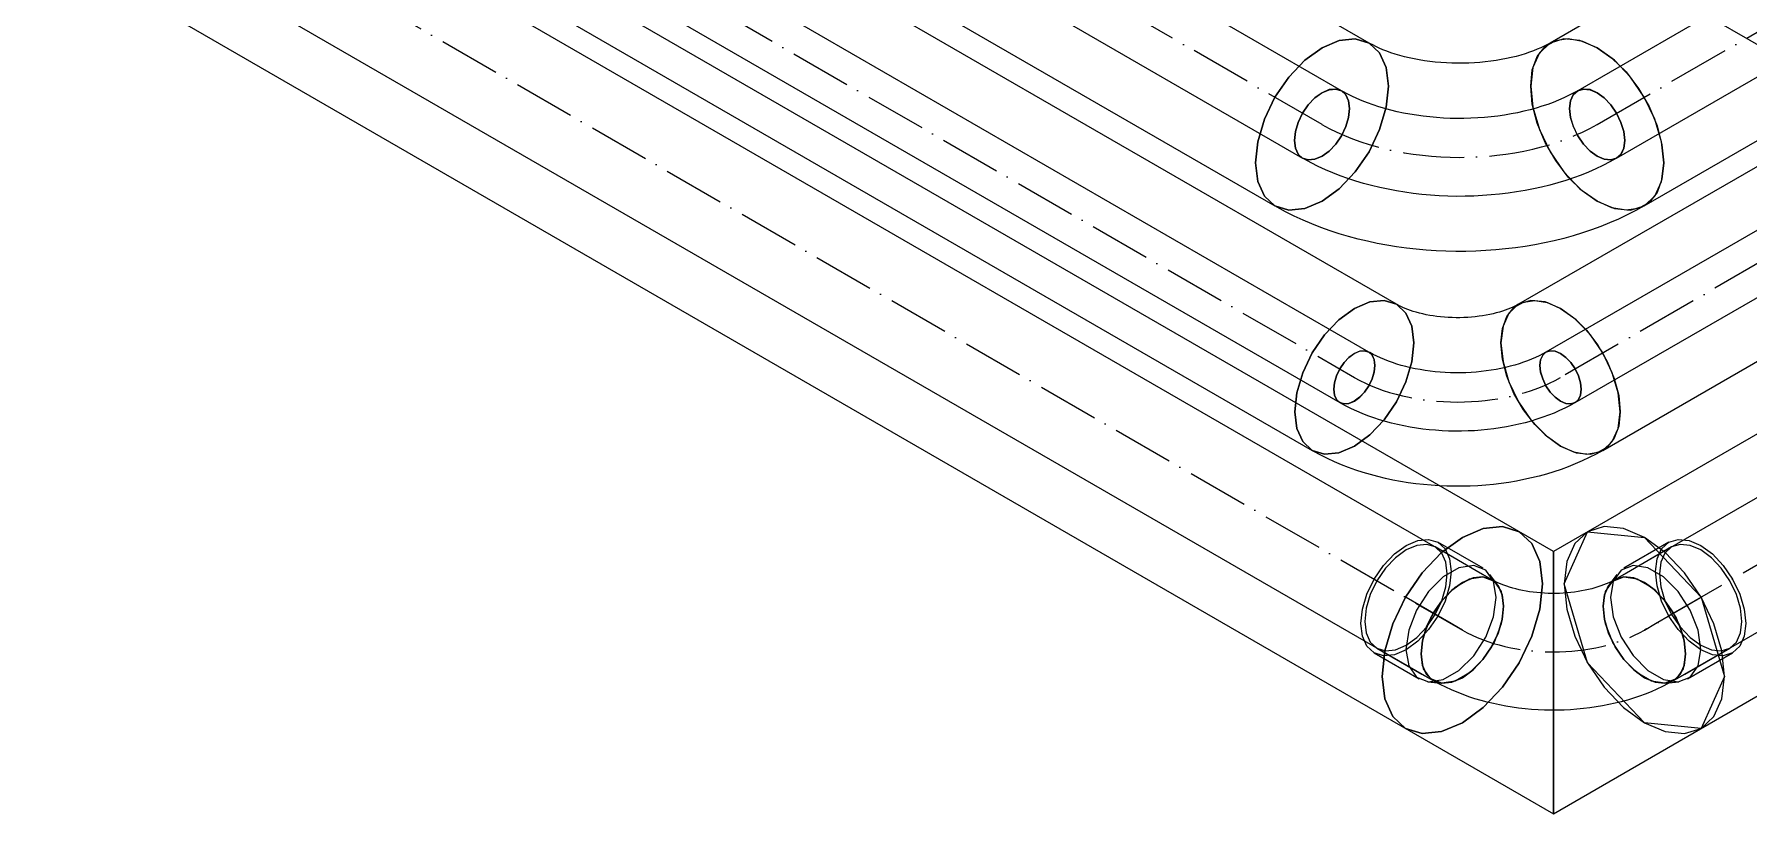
# Model space of a CAD drawing. Header units: millimetres. Extents: x -88595 to 880822, y -1054509 to -148035.
# Drawn here: x 422344.3 to 422624.1, y -315507.1 to -315379.9 of the extents above; entities that cross this region are included whole.
import ezdxf

# ---------------------------------------------------------------- set-up
doc = ezdxf.new("R2010")
doc.units = ezdxf.units.MM
doc.linetypes.add('$12$ADSK_Осевая', pattern=[14, 10, -2, 0, -2])
doc.linetypes.add('$13$ADSK_Осевая', pattern=[14, 10, -2, 0, -2])
for name, color, linetype, lineweight in [('Изоляция', 7, 'Continuous', 18), ('Трубопровод', 7, 'Continuous', 18), ('Трубопроводы', 7, 'Continuous', 18)]:
    doc.layers.add(name, color=color, linetype=linetype, lineweight=lineweight)

# ---------------------------------------------------------------- blocks, each defined once
blk = doc.blocks.new('$0$ADSK_МедьПайка_Отвод-гнутая труба - Отвод _гнутая труба_-V30-В_ОВ3_4')
at = {"layer": 'Трубопроводы', "color": 134, "true_color": 0x00a6a6}
for points in [[(-8086.78, 9411.02, 0), (-8085.61, 9411.52, 0), (-8084.53, 9411.63, 0), (-8083.6, 9411.34, 0), (-8082.89, 9410.68, 0), (-8082.44, 9409.69, 0), (-8082.29, 9408.43, 0), (-8082.44, 9407, 0), (-8082.89, 9405.49, 0), (-8083.6, 9404.01, 0), (-8084.53, 9402.65, 0), (-8085.61, 9401.5, 0), (-8086.78, 9400.65, 0)], [(-8083.6, 9411.34, 0), (-8082.52, 9410.69, 0), (-8081.45, 9410, 0), (-8080.39, 9409.26, 0), (-8079.34, 9408.49, 0), (-8078.31, 9407.68, 0), (-8077.3, 9406.83, 0), (-8076.3, 9405.95, 0), (-8075.32, 9405.03, 0), (-8074.35, 9404.07, 0), (-8073.4, 9403.09, 0), (-8072.47, 9402.08, 0), (-8071.57, 9401.03, 0), (-8070.68, 9399.96, 0), (-8069.81, 9398.86, 0), (-8068.97, 9397.74, 0), (-8068.16, 9396.6, 0), (-8067.36, 9395.43, 0), (-8066.6, 9394.24, 0), (-8065.86, 9393.03, 0), (-8065.14, 9391.81, 0), (-8064.46, 9390.57, 0), (-8063.81, 9389.31, 0), (-8063.18, 9388.04, 0), (-8062.59, 9386.77, 0), (-8062.03, 9385.48, 0), (-8061.5, 9384.18, 0), (-8061.01, 9382.88, 0), (-8060.55, 9381.57, 0), (-8060.13, 9380.26, 0), (-8059.74, 9378.95, 0), (-8059.39, 9377.64, 0), (-8059.07, 9376.33, 0), (-8058.8, 9375.02, 0), (-8058.56, 9373.71, 0), (-8058.36, 9372.41, 0), (-8058.2, 9371.12, 0), (-8058.09, 9369.84, 0), (-8058.01, 9368.56, 0), (-8057.98, 9367.29, 0), (-8057.97, 9366.95, 0)], [(-8086.78, 9400.65, 0), (-8087.94, 9400.16, 0), (-8089.02, 9400.05, 0), (-8089.95, 9400.34, 0), (-8090.66, 9401, 0), (-8091.11, 9401.99, 0), (-8091.27, 9403.25, 0), (-8091.11, 9404.68, 0), (-8090.66, 9406.19, 0), (-8089.95, 9407.67, 0), (-8089.02, 9409.03, 0), (-8087.94, 9410.18, 0), (-8086.78, 9411.02, 0)], [(-8089.95, 9400.34, 0), (-8089.24, 9399.91, 0), (-8088.52, 9399.44, 0), (-8087.79, 9398.94, 0), (-8087.05, 9398.4, 0), (-8086.32, 9397.82, 0), (-8085.58, 9397.2, 0), (-8084.84, 9396.55, 0), (-8084.11, 9395.87, 0), (-8083.38, 9395.15, 0), (-8082.66, 9394.4, 0), (-8081.95, 9393.62, 0), (-8081.25, 9392.82, 0), (-8080.56, 9391.98, 0), (-8079.88, 9391.13, 0), (-8079.22, 9390.24, 0), (-8078.58, 9389.34, 0), (-8077.95, 9388.42, 0), (-8077.35, 9387.48, 0), (-8076.76, 9386.52, 0), (-8076.2, 9385.55, 0), (-8075.65, 9384.57, 0), (-8075.14, 9383.57, 0), (-8074.64, 9382.57, 0), (-8074.18, 9381.56, 0), (-8073.74, 9380.55, 0), (-8073.32, 9379.54, 0), (-8072.94, 9378.52, 0), (-8072.58, 9377.51, 0), (-8072.26, 9376.51, 0), (-8071.96, 9375.51, 0), (-8071.7, 9374.51, 0), (-8071.46, 9373.53, 0), (-8071.26, 9372.57, 0), (-8071.08, 9371.62, 0), (-8070.94, 9370.68, 0), (-8070.83, 9369.77, 0), (-8070.75, 9368.88, 0), (-8070.7, 9368.01, 0), (-8070.68, 9367.18, 0), (-8070.67, 9366.95, 0)], [(-8059.83, 9364.36, 0), (-8061.15, 9363.78, 0), (-8062.68, 9363.41, 0), (-8064.32, 9363.29, 0), (-8065.97, 9363.41, 0), (-8067.5, 9363.78, 0), (-8068.81, 9364.36, 0), (-8069.82, 9365.12, 0), (-8070.46, 9366, 0), (-8070.67, 9366.95, 0), (-8070.46, 9367.9, 0), (-8069.82, 9368.79, 0), (-8068.81, 9369.55, 0)], [(-8068.81, 9369.55, 0), (-8067.5, 9370.13, 0), (-8065.97, 9370.49, 0), (-8064.32, 9370.62, 0), (-8062.68, 9370.49, 0), (-8061.15, 9370.13, 0), (-8059.83, 9369.55, 0), (-8058.83, 9368.79, 0), (-8058.19, 9367.9, 0), (-8057.97, 9366.95, 0), (-8058.19, 9366, 0), (-8058.83, 9365.12, 0), (-8059.83, 9364.36, 0)]]:
    blk.add_polyline3d(points, dxfattribs=at)
blk = doc.blocks.new('$0$ADSK_МедьПайка_Отвод - Отвод медный под пайку двухраструбный-V57-В_ОВ3_4')
at = {"layer": 'Трубопроводы', "color": 134, "true_color": 0x00a6a6}
for p, q in [((-11247.99, 7454.67), (-11255.34, 7458.92)), ((-11247.54, 7455.44), (-11254.9, 7459.69)), ((-11217.23, 7459.69), (-11224.58, 7455.44)), ((-11216.79, 7458.92), (-11224.14, 7454.67)), ((-11246.15, 7453.61), (-11247.99, 7454.67)), ((-11245.14, 7452.7), (-11246.44, 7454.45)), ((-11225.69, 7454.45), (-11226.99, 7452.7)), ((-11224.14, 7454.67), (-11225.98, 7453.61)), ((-11265.31, 7441.65), (-11257.96, 7437.4)), ((-11264.87, 7442.42), (-11257.51, 7438.17)), ((-11214.61, 7438.17), (-11207.26, 7442.42)), ((-11214.17, 7437.4), (-11206.82, 7441.65)), ((-11257.51, 7438.17), (-11255.68, 7437.11)), ((-11256.54, 7436.94), (-11254.38, 7436.69)), ((-11217.75, 7436.69), (-11215.58, 7436.94)), ((-11216.45, 7437.11), (-11214.61, 7438.17))]:
    blk.add_line(p, q, dxfattribs=at)
for points in [[(-11267.47, 7446.42, 0), (-11267.22, 7448.76, 0), (-11266.48, 7451.24, 0), (-11265.31, 7453.67, 0), (-11263.79, 7455.91, 0), (-11262.01, 7457.78, 0), (-11260.11, 7459.17, 0), (-11258.2, 7459.98, 0), (-11256.42, 7460.16, 0), (-11254.9, 7459.69, 0), (-11253.73, 7458.6, 0), (-11252.99, 7456.98, 0), (-11252.74, 7454.92, 0)], [(-11253.37, 7454.56, 0), (-11253.6, 7456.44, 0), (-11254.27, 7457.92, 0), (-11255.34, 7458.92, 0), (-11256.74, 7459.35, 0), (-11258.36, 7459.19, 0), (-11260.11, 7458.45, 0), (-11261.85, 7457.17, 0), (-11263.47, 7455.46, 0), (-11264.87, 7453.42, 0), (-11265.94, 7451.19, 0), (-11266.61, 7448.93, 0), (-11266.84, 7446.78, 0)], [(-11219.39, 7454.92, 0), (-11219.14, 7456.98, 0), (-11218.4, 7458.6, 0), (-11217.23, 7459.69, 0), (-11215.7, 7460.16, 0), (-11213.93, 7459.98, 0), (-11212.02, 7459.17, 0), (-11210.12, 7457.78, 0), (-11208.34, 7455.91, 0), (-11206.82, 7453.67, 0), (-11205.64, 7451.24, 0), (-11204.91, 7448.76, 0), (-11204.66, 7446.42, 0)], [(-11205.29, 7446.78, 0), (-11205.52, 7448.93, 0), (-11206.19, 7451.19, 0), (-11207.26, 7453.42, 0), (-11208.66, 7455.46, 0), (-11210.28, 7457.17, 0), (-11212.02, 7458.45, 0), (-11213.77, 7459.19, 0), (-11215.39, 7459.35, 0), (-11216.79, 7458.92, 0), (-11217.86, 7457.92, 0), (-11218.53, 7456.44, 0), (-11218.76, 7454.56, 0)], [(-11245.39, 7450.67, 0), (-11245.83, 7453.33, 0), (-11247.11, 7455.15, 0), (-11249.07, 7455.91, 0), (-11251.47, 7455.54, 0), (-11254.03, 7454.06, 0), (-11256.44, 7451.66, 0), (-11258.39, 7448.63, 0), (-11259.67, 7445.33, 0), (-11260.12, 7442.17, 0)], [(-11212.01, 7442.17, 0), (-11212.46, 7445.34, 0), (-11213.74, 7448.63, 0), (-11215.69, 7451.66, 0), (-11218.1, 7454.06, 0), (-11220.66, 7455.54, 0), (-11223.06, 7455.91, 0), (-11225.02, 7455.15, 0), (-11226.3, 7453.33, 0), (-11226.74, 7450.67, 0)], [(-11252.74, 7454.92, 0), (-11252.99, 7452.57, 0), (-11253.73, 7450.1, 0), (-11254.9, 7447.66, 0), (-11256.42, 7445.43, 0), (-11258.2, 7443.55, 0), (-11260.11, 7442.16, 0), (-11262.01, 7441.35, 0), (-11263.79, 7441.18, 0), (-11265.31, 7441.65, 0), (-11266.48, 7442.73, 0), (-11267.22, 7444.36, 0), (-11267.47, 7446.42, 0)], [(-11266.84, 7446.78, 0), (-11266.61, 7444.9, 0), (-11265.94, 7443.41, 0), (-11264.87, 7442.42, 0), (-11263.47, 7441.99, 0), (-11261.85, 7442.15, 0), (-11260.11, 7442.89, 0), (-11258.36, 7444.16, 0), (-11256.74, 7445.88, 0), (-11255.34, 7447.92, 0), (-11254.27, 7450.15, 0), (-11253.6, 7452.41, 0), (-11253.37, 7454.56, 0)], [(-11257.65, 7441.47, 0), (-11257.24, 7444.37, 0), (-11256.07, 7447.38, 0), (-11254.28, 7450.15, 0), (-11252.08, 7452.34, 0), (-11249.74, 7453.7, 0), (-11247.55, 7454.04, 0), (-11245.75, 7453.34, 0), (-11244.58, 7451.68, 0), (-11244.18, 7449.25, 0)], [(-11257.65, 7441.47, 0), (-11257.42, 7443.62, 0), (-11256.75, 7445.88, 0), (-11255.68, 7448.11, 0), (-11254.28, 7450.15, 0), (-11252.66, 7451.87, 0), (-11250.91, 7453.14, 0), (-11249.17, 7453.88, 0), (-11247.55, 7454.04, 0), (-11246.15, 7453.61, 0), (-11245.08, 7452.62, 0), (-11244.41, 7451.13, 0), (-11244.18, 7449.25, 0)], [(-11225.98, 7453.61, 0), (-11226.3, 7453.43, 0), (-11226.65, 7453.25, 0), (-11227.03, 7453.07, 0), (-11227.44, 7452.9, 0), (-11227.87, 7452.72, 0), (-11228.32, 7452.56, 0), (-11228.8, 7452.4, 0), (-11229.29, 7452.25, 0), (-11229.81, 7452.11, 0), (-11230.34, 7451.97, 0), (-11230.89, 7451.85, 0), (-11231.46, 7451.74, 0), (-11232.03, 7451.64, 0), (-11232.62, 7451.56, 0), (-11233.22, 7451.49, 0), (-11233.82, 7451.43, 0), (-11234.44, 7451.38, 0), (-11235.05, 7451.35, 0), (-11235.67, 7451.34, 0), (-11236.29, 7451.34, 0), (-11236.91, 7451.35, 0), (-11237.53, 7451.38, 0), (-11238.14, 7451.42, 0), (-11238.75, 7451.47, 0), (-11239.35, 7451.54, 0), (-11239.94, 7451.62, 0), (-11240.52, 7451.71, 0), (-11241.09, 7451.82, 0), (-11241.64, 7451.94, 0), (-11242.18, 7452.07, 0), (-11242.7, 7452.21, 0), (-11243.2, 7452.36, 0), (-11243.68, 7452.51, 0), (-11244.14, 7452.68, 0), (-11244.58, 7452.85, 0), (-11244.99, 7453.02, 0), (-11245.38, 7453.2, 0), (-11245.74, 7453.38, 0), (-11246.07, 7453.56, 0), (-11246.15, 7453.61, 0)], [(-11227.95, 7449.25, 0), (-11227.54, 7451.68, 0), (-11226.37, 7453.34, 0), (-11224.58, 7454.04, 0), (-11222.38, 7453.7, 0), (-11220.04, 7452.34, 0), (-11217.85, 7450.15, 0), (-11216.05, 7447.38, 0), (-11214.89, 7444.37, 0), (-11214.48, 7441.47, 0)], [(-11227.95, 7449.25, 0), (-11227.72, 7451.13, 0), (-11227.05, 7452.62, 0), (-11225.98, 7453.61, 0), (-11224.58, 7454.04, 0), (-11222.96, 7453.88, 0), (-11221.22, 7453.14, 0), (-11219.47, 7451.87, 0), (-11217.85, 7450.15, 0), (-11216.45, 7448.11, 0), (-11215.38, 7445.88, 0), (-11214.71, 7443.62, 0), (-11214.48, 7441.47, 0)], [(-11204.66, 7446.42, 0), (-11204.91, 7444.36, 0), (-11205.64, 7442.73, 0), (-11206.82, 7441.65, 0), (-11208.34, 7441.18, 0), (-11210.12, 7441.35, 0), (-11212.02, 7442.16, 0), (-11213.93, 7443.55, 0), (-11215.7, 7445.43, 0), (-11217.23, 7447.66, 0), (-11218.4, 7450.1, 0), (-11219.14, 7452.57, 0), (-11219.39, 7454.92, 0)], [(-11218.76, 7454.56, 0), (-11218.53, 7452.41, 0), (-11217.86, 7450.15, 0), (-11216.79, 7447.92, 0), (-11215.39, 7445.88, 0), (-11213.77, 7444.16, 0), (-11212.02, 7442.89, 0), (-11210.28, 7442.15, 0), (-11208.66, 7441.99, 0), (-11207.26, 7442.42, 0), (-11206.19, 7443.41, 0), (-11205.52, 7444.9, 0), (-11205.29, 7446.78, 0)], [(-11260.12, 7442.17, 0), (-11259.67, 7439.52, 0), (-11258.39, 7437.7, 0), (-11256.44, 7436.93, 0), (-11254.03, 7437.31, 0), (-11251.47, 7438.79, 0), (-11249.07, 7441.18, 0), (-11247.11, 7444.21, 0), (-11245.83, 7447.51, 0), (-11245.39, 7450.67, 0)], [(-11226.74, 7450.67, 0), (-11226.3, 7447.51, 0), (-11225.02, 7444.22, 0), (-11223.06, 7441.19, 0), (-11220.66, 7438.79, 0), (-11218.1, 7437.31, 0), (-11215.69, 7436.93, 0), (-11213.74, 7437.7, 0), (-11212.46, 7439.52, 0), (-11212.01, 7442.17, 0)], [(-11244.18, 7449.25, 0), (-11244.58, 7446.36, 0), (-11245.75, 7443.34, 0), (-11247.55, 7440.57, 0), (-11249.74, 7438.38, 0), (-11252.08, 7437.03, 0), (-11254.28, 7436.68, 0), (-11256.07, 7437.38, 0), (-11257.24, 7439.05, 0), (-11257.65, 7441.47, 0)], [(-11244.18, 7449.25, 0), (-11244.41, 7447.1, 0), (-11245.08, 7444.84, 0), (-11246.15, 7442.61, 0), (-11247.55, 7440.57, 0), (-11249.17, 7438.86, 0), (-11250.91, 7437.58, 0), (-11252.66, 7436.84, 0), (-11254.28, 7436.68, 0), (-11255.68, 7437.11, 0), (-11256.75, 7438.11, 0), (-11257.42, 7439.59, 0), (-11257.65, 7441.47, 0)], [(-11214.48, 7441.47, 0), (-11214.89, 7439.05, 0), (-11216.05, 7437.38, 0), (-11217.85, 7436.68, 0), (-11220.04, 7437.03, 0), (-11222.38, 7438.38, 0), (-11224.58, 7440.57, 0), (-11226.37, 7443.34, 0), (-11227.54, 7446.36, 0), (-11227.95, 7449.25, 0)], [(-11214.48, 7441.47, 0), (-11214.71, 7439.59, 0), (-11215.38, 7438.11, 0), (-11216.45, 7437.11, 0), (-11217.85, 7436.68, 0), (-11219.47, 7436.84, 0), (-11221.22, 7437.58, 0), (-11222.96, 7438.86, 0), (-11224.58, 7440.57, 0), (-11225.98, 7442.61, 0), (-11227.05, 7444.84, 0), (-11227.72, 7447.1, 0), (-11227.95, 7449.25, 0)], [(-11216.45, 7437.11, 0), (-11217.34, 7436.62, 0), (-11218.25, 7436.16, 0), (-11219.17, 7435.72, 0), (-11220.11, 7435.31, 0), (-11221.06, 7434.93, 0), (-11222.02, 7434.58, 0), (-11223, 7434.25, 0), (-11223.99, 7433.95, 0), (-11224.99, 7433.68, 0), (-11226, 7433.43, 0), (-11227.02, 7433.2, 0), (-11228.04, 7433, 0), (-11229.08, 7432.82, 0), (-11230.12, 7432.67, 0), (-11231.17, 7432.55, 0), (-11232.22, 7432.45, 0), (-11233.27, 7432.37, 0), (-11234.33, 7432.32, 0), (-11235.39, 7432.29, 0), (-11236.45, 7432.29, 0), (-11237.51, 7432.31, 0), (-11238.57, 7432.35, 0), (-11239.62, 7432.42, 0), (-11240.68, 7432.52, 0), (-11241.73, 7432.64, 0), (-11242.77, 7432.78, 0), (-11243.81, 7432.95, 0), (-11244.84, 7433.14, 0), (-11245.86, 7433.36, 0), (-11246.87, 7433.61, 0), (-11247.87, 7433.87, 0), (-11248.86, 7434.17, 0), (-11249.84, 7434.49, 0), (-11250.81, 7434.84, 0), (-11251.77, 7435.21, 0), (-11252.71, 7435.61, 0), (-11253.63, 7436.04, 0), (-11254.54, 7436.49, 0), (-11255.44, 7436.98, 0), (-11255.68, 7437.11, 0)]]:
    blk.add_polyline3d(points, dxfattribs=at)
blk = doc.blocks.new('$0$ADSK_МедьПайка_Отвод-гнутая труба - Отвод _гнутая труба_-V31-В_ОВ3_4')
at = {"layer": 'Трубопроводы', "color": 190, "true_color": 0x8000ff}
for points in [[(-9937.39, 7949.35, 0), (-9937.28, 7950.42, 0), (-9936.94, 7951.55, 0), (-9936.41, 7952.67, 0), (-9935.71, 7953.69, 0), (-9934.9, 7954.54, 0), (-9934.03, 7955.18, 0), (-9933.16, 7955.55, 0), (-9932.34, 7955.63, 0), (-9931.65, 7955.41, 0), (-9931.11, 7954.92, 0), (-9930.78, 7954.17, 0), (-9930.66, 7953.23, 0)], [(-9902.75, 7955.41, 0), (-9903.29, 7955.11, 0), (-9903.87, 7954.82, 0), (-9904.47, 7954.53, 0), (-9905.1, 7954.26, 0), (-9905.75, 7954, 0), (-9906.42, 7953.75, 0), (-9907.12, 7953.52, 0), (-9907.84, 7953.3, 0), (-9908.58, 7953.1, 0), (-9909.34, 7952.91, 0), (-9910.11, 7952.74, 0), (-9910.89, 7952.59, 0), (-9911.69, 7952.45, 0), (-9912.5, 7952.33, 0), (-9913.32, 7952.23, 0), (-9914.15, 7952.15, 0), (-9914.98, 7952.09, 0), (-9915.82, 7952.05, 0), (-9916.66, 7952.03, 0), (-9917.5, 7952.03, 0), (-9918.35, 7952.04, 0), (-9919.19, 7952.08, 0), (-9920.02, 7952.14, 0), (-9920.85, 7952.21, 0), (-9921.67, 7952.3, 0), (-9922.48, 7952.42, 0), (-9923.29, 7952.55, 0), (-9924.08, 7952.7, 0), (-9924.85, 7952.86, 0), (-9925.61, 7953.04, 0), (-9926.36, 7953.24, 0), (-9927.08, 7953.46, 0), (-9927.78, 7953.69, 0), (-9928.47, 7953.93, 0), (-9929.12, 7954.19, 0), (-9929.76, 7954.46, 0), (-9930.37, 7954.74, 0), (-9930.95, 7955.03, 0), (-9931.5, 7955.33, 0), (-9931.65, 7955.41, 0)], [(-9903.73, 7953.23, 0), (-9903.62, 7954.17, 0), (-9903.28, 7954.92, 0), (-9902.75, 7955.41, 0), (-9902.05, 7955.63, 0), (-9901.24, 7955.55, 0), (-9900.37, 7955.18, 0), (-9899.5, 7954.54, 0), (-9898.69, 7953.69, 0), (-9897.99, 7952.67, 0), (-9897.45, 7951.55, 0), (-9897.12, 7950.42, 0), (-9897, 7949.35, 0)], [(-9930.66, 7953.23, 0), (-9930.78, 7952.16, 0), (-9931.11, 7951.03, 0), (-9931.65, 7949.92, 0), (-9932.34, 7948.9, 0), (-9933.16, 7948.04, 0), (-9934.03, 7947.4, 0), (-9934.9, 7947.03, 0), (-9935.71, 7946.95, 0), (-9936.41, 7947.17, 0), (-9936.94, 7947.66, 0), (-9937.28, 7948.41, 0), (-9937.39, 7949.35, 0)], [(-9897, 7949.35, 0), (-9897.12, 7948.41, 0), (-9897.45, 7947.66, 0), (-9897.99, 7947.17, 0), (-9898.69, 7946.95, 0), (-9899.5, 7947.03, 0), (-9900.37, 7947.4, 0), (-9901.24, 7948.04, 0), (-9902.05, 7948.9, 0), (-9902.75, 7949.92, 0), (-9903.28, 7951.03, 0), (-9903.62, 7952.16, 0), (-9903.73, 7953.23, 0)], [(-9897.99, 7947.17, 0), (-9898.82, 7946.71, 0), (-9899.67, 7946.27, 0), (-9900.54, 7945.86, 0), (-9901.43, 7945.47, 0), (-9902.35, 7945.11, 0), (-9903.28, 7944.77, 0), (-9904.23, 7944.45, 0), (-9905.19, 7944.16, 0), (-9906.17, 7943.89, 0), (-9907.16, 7943.64, 0), (-9908.17, 7943.42, 0), (-9909.19, 7943.22, 0), (-9910.22, 7943.05, 0), (-9911.25, 7942.9, 0), (-9912.3, 7942.77, 0), (-9913.35, 7942.67, 0), (-9914.4, 7942.59, 0), (-9915.46, 7942.54, 0), (-9916.52, 7942.51, 0), (-9917.58, 7942.51, 0), (-9918.65, 7942.53, 0), (-9919.71, 7942.57, 0), (-9920.76, 7942.65, 0), (-9921.81, 7942.74, 0), (-9922.86, 7942.86, 0), (-9923.9, 7943, 0), (-9924.93, 7943.17, 0), (-9925.95, 7943.36, 0), (-9926.96, 7943.58, 0), (-9927.96, 7943.82, 0), (-9928.94, 7944.08, 0), (-9929.91, 7944.37, 0), (-9930.86, 7944.68, 0), (-9931.8, 7945.01, 0), (-9932.72, 7945.37, 0), (-9933.62, 7945.75, 0), (-9934.49, 7946.16, 0), (-9935.35, 7946.59, 0), (-9936.19, 7947.04, 0), (-9936.41, 7947.17, 0)]]:
    blk.add_polyline3d(points, dxfattribs=at)

msp = doc.modelspace()

# ---------------------------------------------------------------- linework, layer by layer
at = {"layer": 'Изоляция', "color": 134, "true_color": 0x00a6a6}
for p, q in [((414267.7, -310556.19), (422768.11, -315463.9)), ((422562.11, -315381.29), (415072.21, -311057)), ((415056.86, -311083.58), (422546.76, -315407.88)), ((422592.18, -315464.27), (415826.61, -311558.17)), ((415826.61, -311600.95), (422592.18, -315507.05)), ((425464.38, -313722.72), (422591.66, -315381.29)), ((422607.01, -315407.88), (425479.73, -313749.31)), ((425530.58, -313767.79), (422592.18, -315464.27)), ((422592.18, -315507.05), (425556.78, -313795.44))]:
    msp.add_line(p, q, dxfattribs=at)
at = {"layer": 'Изоляция', "color": 190, "true_color": 0x8000ff}
for p, q in [((422566.59, -315423.93), (415881.22, -311564.13)), ((415867.46, -311587.97), (422552.83, -315447.76)), ((425453.26, -313768.8), (422586.48, -315423.93)), ((422600.24, -315447.76), (425467.02, -313792.63))]:
    msp.add_line(p, q, dxfattribs=at)
at = {"layer": 'Изоляция', "color": 134, "true_color": 0x00a6a6}
for points in [[(422554.43, -315382.05, 0), (422551.62, -315384.1, 0), (422549, -315386.86, 0), (422546.76, -315390.15, 0), (422545.03, -315393.74, 0), (422543.95, -315397.39, 0), (422543.58, -315400.85, 0)], [(422543.58, -315400.85, 0), (422543.95, -315397.39, 0), (422545.03, -315393.74, 0), (422546.76, -315390.15, 0), (422549, -315386.86, 0), (422551.62, -315384.1, 0), (422554.43, -315382.05, 0)], [(422565.28, -315388.32, 0), (422564.91, -315385.29, 0), (422563.83, -315382.89, 0), (422562.11, -315381.29, 0), (422559.86, -315380.6, 0), (422557.24, -315380.86, 0), (422554.43, -315382.05, 0)], [(422554.43, -315382.05, 0), (422557.24, -315380.86, 0), (422559.86, -315380.6, 0), (422562.11, -315381.29, 0), (422563.83, -315382.89, 0), (422564.91, -315385.29, 0), (422565.28, -315388.32, 0)], [(422591.66, -315381.29, 0), (422591.2, -315381.55, 0), (422590.69, -315381.8, 0), (422590.15, -315382.06, 0), (422589.56, -315382.32, 0), (422588.94, -315382.56, 0), (422588.28, -315382.81, 0), (422587.58, -315383.04, 0), (422586.85, -315383.26, 0), (422586.1, -315383.47, 0), (422585.32, -315383.66, 0), (422584.51, -315383.84, 0), (422583.68, -315384, 0), (422582.83, -315384.15, 0), (422581.96, -315384.27, 0), (422581.08, -315384.38, 0), (422580.19, -315384.46, 0), (422579.29, -315384.53, 0), (422578.38, -315384.57, 0), (422577.46, -315384.6, 0), (422576.55, -315384.6, 0), (422575.63, -315384.58, 0), (422574.72, -315384.54, 0), (422573.82, -315384.48, 0), (422572.92, -315384.4, 0), (422572.04, -315384.3, 0), (422571.17, -315384.18, 0), (422570.31, -315384.04, 0), (422569.48, -315383.89, 0), (422568.66, -315383.71, 0), (422567.87, -315383.52, 0), (422567.11, -315383.32, 0), (422566.37, -315383.1, 0), (422565.67, -315382.87, 0), (422565, -315382.63, 0), (422564.37, -315382.38, 0), (422563.77, -315382.13, 0), (422563.21, -315381.87, 0), (422562.7, -315381.61, 0), (422562.22, -315381.36, 0), (422562.11, -315381.29, 0)], [(422588.48, -315388.32, 0), (422588.75, -315385.68, 0), (422589.55, -315383.5, 0), (422590.85, -315381.87, 0), (422592.57, -315380.88, 0), (422594.62, -315380.57, 0), (422596.92, -315380.97, 0), (422599.33, -315382.05, 0)], [(422599.33, -315382.05, 0), (422596.52, -315380.86, 0), (422593.9, -315380.6, 0), (422591.66, -315381.29, 0), (422589.93, -315382.89, 0), (422588.85, -315385.29, 0), (422588.48, -315388.32, 0)], [(422610.19, -315400.85, 0), (422609.82, -315397.39, 0), (422608.73, -315393.74, 0), (422607.01, -315390.15, 0), (422604.76, -315386.86, 0), (422602.14, -315384.1, 0), (422599.33, -315382.05, 0)], [(422599.33, -315382.05, 0), (422601.75, -315383.76, 0), (422604.04, -315386.01, 0), (422606.1, -315388.69, 0), (422607.82, -315391.67, 0), (422609.11, -315394.79, 0), (422609.91, -315397.91, 0), (422610.19, -315400.85, 0)], [(422554.43, -315407.12, 0), (422557.24, -315405.07, 0), (422559.86, -315402.3, 0), (422562.11, -315399.02, 0), (422563.83, -315395.42, 0), (422564.91, -315391.77, 0), (422565.28, -315388.32, 0)], [(422565.28, -315388.32, 0), (422564.91, -315391.77, 0), (422563.83, -315395.42, 0), (422562.11, -315399.02, 0), (422559.86, -315402.3, 0), (422557.24, -315405.07, 0), (422554.43, -315407.12, 0)], [(422588.48, -315388.32, 0), (422588.85, -315391.77, 0), (422589.93, -315395.42, 0), (422591.66, -315399.02, 0), (422593.9, -315402.3, 0), (422596.52, -315405.07, 0), (422599.33, -315407.12, 0)], [(422599.33, -315407.12, 0), (422596.91, -315405.41, 0), (422594.62, -315403.16, 0), (422592.56, -315400.47, 0), (422590.84, -315397.5, 0), (422589.55, -315394.37, 0), (422588.75, -315391.26, 0), (422588.48, -315388.32, 0)], [(422543.58, -315400.85, 0), (422543.95, -315403.88, 0), (422545.03, -315406.28, 0), (422546.76, -315407.88, 0), (422549, -315408.57, 0), (422551.62, -315408.31, 0), (422554.43, -315407.12, 0)], [(422554.43, -315407.12, 0), (422551.62, -315408.31, 0), (422549, -315408.57, 0), (422546.76, -315407.88, 0), (422545.03, -315406.28, 0), (422543.95, -315403.88, 0), (422543.58, -315400.85, 0)], [(422599.33, -315407.12, 0), (422602.14, -315408.31, 0), (422604.76, -315408.57, 0), (422607.01, -315407.88, 0), (422608.73, -315406.28, 0), (422609.82, -315403.88, 0), (422610.19, -315400.85, 0)], [(422610.19, -315400.85, 0), (422609.91, -315403.48, 0), (422609.11, -315405.67, 0), (422607.82, -315407.3, 0), (422606.1, -315408.29, 0), (422604.04, -315408.59, 0), (422601.75, -315408.2, 0), (422599.33, -315407.12, 0)], [(422607.01, -315407.88, 0), (422605.63, -315408.64, 0), (422604.24, -315409.35, 0), (422602.82, -315410.02, 0), (422601.37, -315410.65, 0), (422599.91, -315411.24, 0), (422598.43, -315411.78, 0), (422596.92, -315412.28, 0), (422595.4, -315412.75, 0), (422593.87, -315413.17, 0), (422592.32, -315413.55, 0), (422590.75, -315413.9, 0), (422589.18, -315414.21, 0), (422587.59, -315414.48, 0), (422585.99, -315414.71, 0), (422584.39, -315414.9, 0), (422582.77, -315415.05, 0), (422581.16, -315415.17, 0), (422579.54, -315415.25, 0), (422577.91, -315415.3, 0), (422576.29, -315415.3, 0), (422574.66, -315415.27, 0), (422573.04, -315415.2, 0), (422571.42, -315415.09, 0), (422569.81, -315414.95, 0), (422568.2, -315414.76, 0), (422566.6, -315414.54, 0), (422565.01, -315414.28, 0), (422563.43, -315413.99, 0), (422561.87, -315413.65, 0), (422560.31, -315413.28, 0), (422558.77, -315412.86, 0), (422557.25, -315412.41, 0), (422555.74, -315411.92, 0), (422554.25, -315411.39, 0), (422552.78, -315410.81, 0), (422551.33, -315410.2, 0), (422549.9, -315409.54, 0), (422548.5, -315408.84, 0), (422547.12, -315408.09, 0), (422546.76, -315407.88, 0)], [(422590.43, -315469.53, 0), (422589.99, -315465.87, 0), (422588.68, -315462.98, 0), (422586.6, -315461.05, 0), (422583.88, -315460.21, 0), (422580.72, -315460.52, 0), (422577.33, -315461.96, 0)], [(422577.33, -315461.96, 0), (422580.72, -315460.52, 0), (422583.88, -315460.21, 0), (422586.6, -315461.05, 0), (422588.68, -315462.98, 0), (422589.99, -315465.87, 0), (422590.43, -315469.53, 0)], [(422607.03, -315461.96, 0), (422603.64, -315460.52, 0), (422600.48, -315460.21, 0), (422597.77, -315461.05, 0), (422595.69, -315462.98, 0), (422594.38, -315465.87, 0), (422593.93, -315469.53, 0)], [(422593.93, -315469.53, 0), (422597.77, -315461.05, 0), (422607.03, -315461.96, 0)], [(422577.33, -315461.96, 0), (422573.94, -315464.44, 0), (422570.78, -315467.77, 0), (422568.07, -315471.74, 0), (422565.99, -315476.08, 0), (422564.68, -315480.48, 0), (422564.23, -315484.65, 0)], [(422564.23, -315484.65, 0), (422564.68, -315480.48, 0), (422565.99, -315476.08, 0), (422568.07, -315471.74, 0), (422570.78, -315467.77, 0), (422573.94, -315464.44, 0), (422577.33, -315461.96, 0)], [(422592.18, -315470.54, 0), (422592.18, -315467.14, 0), (422592.18, -315465, 0), (422592.18, -315464.27, 0), (422592.18, -315465, 0), (422592.18, -315467.14, 0), (422592.18, -315470.54, 0)], [(422620.13, -315484.65, 0), (422619.68, -315480.48, 0), (422618.38, -315476.08, 0), (422616.29, -315471.74, 0), (422613.58, -315467.77, 0), (422610.42, -315464.44, 0), (422607.03, -315461.96, 0)], [(422607.03, -315461.96, 0), (422616.29, -315471.74, 0), (422620.13, -315484.65, 0)], [(422577.33, -315492.21, 0), (422580.72, -315489.74, 0), (422583.88, -315486.41, 0), (422586.6, -315482.44, 0), (422588.68, -315478.1, 0), (422589.99, -315473.7, 0), (422590.43, -315469.53, 0)], [(422590.43, -315469.53, 0), (422589.99, -315473.7, 0), (422588.68, -315478.1, 0), (422586.6, -315482.44, 0), (422583.88, -315486.41, 0), (422580.72, -315489.74, 0), (422577.33, -315492.21, 0)], [(422593.93, -315469.53, 0), (422594.38, -315473.7, 0), (422595.69, -315478.1, 0), (422597.77, -315482.44, 0), (422600.48, -315486.41, 0), (422603.64, -315489.74, 0), (422607.03, -315492.21, 0)], [(422607.03, -315492.21, 0), (422597.77, -315482.44, 0), (422593.93, -315469.53, 0)], [(422592.18, -315500.79, 0), (422592.18, -315496.36, 0), (422592.18, -315491.2, 0), (422592.18, -315485.66, 0), (422592.18, -315480.13, 0), (422592.18, -315474.97, 0), (422592.18, -315470.54, 0)], [(422592.18, -315470.54, 0), (422592.18, -315474.97, 0), (422592.18, -315480.13, 0), (422592.18, -315485.66, 0), (422592.18, -315491.2, 0), (422592.18, -315496.36, 0), (422592.18, -315500.79, 0)], [(422564.23, -315484.65, 0), (422564.68, -315488.31, 0), (422565.99, -315491.2, 0), (422568.07, -315493.13, 0), (422570.78, -315493.97, 0), (422573.94, -315493.66, 0), (422577.33, -315492.21, 0)], [(422577.33, -315492.21, 0), (422573.94, -315493.66, 0), (422570.78, -315493.97, 0), (422568.07, -315493.13, 0), (422565.99, -315491.2, 0), (422564.68, -315488.31, 0), (422564.23, -315484.65, 0)], [(422607.03, -315492.21, 0), (422610.42, -315493.66, 0), (422613.58, -315493.97, 0), (422616.29, -315493.13, 0), (422618.38, -315491.2, 0), (422619.68, -315488.31, 0), (422620.13, -315484.65, 0)], [(422620.13, -315484.65, 0), (422616.29, -315493.13, 0), (422607.03, -315492.21, 0)], [(422592.18, -315500.79, 0), (422592.18, -315504.19, 0), (422592.18, -315506.32, 0), (422592.18, -315507.05, 0), (422592.18, -315506.32, 0), (422592.18, -315504.19, 0), (422592.18, -315500.79, 0)]]:
    msp.add_polyline3d(points, dxfattribs=at)
at = {"layer": 'Изоляция', "color": 190, "true_color": 0x8000ff}
for points in [[(422559.71, -315424.61, 0), (422557.19, -315426.45, 0), (422554.84, -315428.93, 0), (422552.83, -315431.87, 0), (422551.28, -315435.09, 0), (422550.31, -315438.36, 0), (422549.98, -315441.46, 0)], [(422549.98, -315441.46, 0), (422550.31, -315438.36, 0), (422551.28, -315435.09, 0), (422552.83, -315431.87, 0), (422554.84, -315428.93, 0), (422557.19, -315426.45, 0), (422559.71, -315424.61, 0)], [(422569.44, -315430.23, 0), (422569.1, -315427.51, 0), (422568.13, -315425.36, 0), (422566.59, -315423.93, 0), (422564.57, -315423.31, 0), (422562.22, -315423.54, 0), (422559.71, -315424.61, 0)], [(422559.71, -315424.61, 0), (422562.22, -315423.54, 0), (422564.57, -315423.31, 0), (422566.59, -315423.93, 0), (422568.13, -315425.36, 0), (422569.1, -315427.51, 0), (422569.44, -315430.23, 0)], [(422586.48, -315423.93, 0), (422586.21, -315424.08, 0), (422585.89, -315424.24, 0), (422585.55, -315424.41, 0), (422585.17, -315424.57, 0), (422584.77, -315424.73, 0), (422584.33, -315424.89, 0), (422583.87, -315425.05, 0), (422583.38, -315425.19, 0), (422582.87, -315425.33, 0), (422582.34, -315425.47, 0), (422581.79, -315425.59, 0), (422581.23, -315425.7, 0), (422580.64, -315425.8, 0), (422580.05, -315425.88, 0), (422579.44, -315425.96, 0), (422578.82, -315426.01, 0), (422578.2, -315426.06, 0), (422577.57, -315426.09, 0), (422576.94, -315426.11, 0), (422576.3, -315426.11, 0), (422575.67, -315426.1, 0), (422575.04, -315426.07, 0), (422574.41, -315426.03, 0), (422573.79, -315425.97, 0), (422573.18, -315425.9, 0), (422572.58, -315425.82, 0), (422572, -315425.73, 0), (422571.43, -315425.62, 0), (422570.87, -315425.5, 0), (422570.34, -315425.37, 0), (422569.82, -315425.23, 0), (422569.33, -315425.09, 0), (422568.86, -315424.93, 0), (422568.42, -315424.78, 0), (422568, -315424.61, 0), (422567.62, -315424.45, 0), (422567.27, -315424.29, 0), (422566.94, -315424.13, 0), (422566.66, -315423.97, 0), (422566.59, -315423.93, 0)], [(422583.63, -315430.23, 0), (422583.88, -315427.87, 0), (422584.6, -315425.91, 0), (422585.76, -315424.45, 0), (422587.3, -315423.56, 0), (422589.14, -315423.29, 0), (422591.2, -315423.64, 0), (422593.36, -315424.61, 0)], [(422593.36, -315424.61, 0), (422590.85, -315423.54, 0), (422588.5, -315423.31, 0), (422586.48, -315423.93, 0), (422584.94, -315425.36, 0), (422583.97, -315427.51, 0), (422583.63, -315430.23, 0)], [(422603.09, -315441.46, 0), (422602.76, -315438.36, 0), (422601.79, -315435.09, 0), (422600.24, -315431.87, 0), (422598.23, -315428.93, 0), (422595.88, -315426.45, 0), (422593.36, -315424.61, 0)], [(422593.36, -315424.61, 0), (422595.53, -315426.14, 0), (422597.59, -315428.16, 0), (422599.43, -315430.57, 0), (422600.97, -315433.24, 0), (422602.13, -315436.03, 0), (422602.85, -315438.82, 0), (422603.09, -315441.46, 0)], [(422559.71, -315447.08, 0), (422562.22, -315445.24, 0), (422564.57, -315442.77, 0), (422566.59, -315439.82, 0), (422568.13, -315436.6, 0), (422569.1, -315433.33, 0), (422569.44, -315430.23, 0)], [(422569.44, -315430.23, 0), (422569.1, -315433.33, 0), (422568.13, -315436.6, 0), (422566.59, -315439.82, 0), (422564.57, -315442.77, 0), (422562.22, -315445.24, 0), (422559.71, -315447.08, 0)], [(422583.63, -315430.23, 0), (422583.97, -315433.33, 0), (422584.94, -315436.6, 0), (422586.48, -315439.82, 0), (422588.5, -315442.77, 0), (422590.85, -315445.24, 0), (422593.36, -315447.08, 0)], [(422593.36, -315447.08, 0), (422591.2, -315445.55, 0), (422589.14, -315443.53, 0), (422587.3, -315441.13, 0), (422585.76, -315438.46, 0), (422584.6, -315435.66, 0), (422583.88, -315432.87, 0), (422583.63, -315430.23, 0)], [(422549.98, -315441.46, 0), (422550.31, -315444.18, 0), (422551.28, -315446.33, 0), (422552.83, -315447.76, 0), (422554.84, -315448.38, 0), (422557.19, -315448.15, 0), (422559.71, -315447.08, 0)], [(422559.71, -315447.08, 0), (422557.19, -315448.15, 0), (422554.84, -315448.38, 0), (422552.83, -315447.76, 0), (422551.28, -315446.33, 0), (422550.31, -315444.18, 0), (422549.98, -315441.46, 0)], [(422593.36, -315447.08, 0), (422595.88, -315448.15, 0), (422598.23, -315448.38, 0), (422600.24, -315447.76, 0), (422601.79, -315446.33, 0), (422602.76, -315444.18, 0), (422603.09, -315441.46, 0)], [(422603.09, -315441.46, 0), (422602.85, -315443.82, 0), (422602.13, -315445.78, 0), (422600.97, -315447.24, 0), (422599.43, -315448.13, 0), (422597.58, -315448.41, 0), (422595.53, -315448.05, 0), (422593.36, -315447.08, 0)], [(422600.24, -315447.76, 0), (422599.15, -315448.37, 0), (422598.04, -315448.94, 0), (422596.91, -315449.47, 0), (422595.76, -315449.97, 0), (422594.6, -315450.43, 0), (422593.43, -315450.86, 0), (422592.24, -315451.26, 0), (422591.05, -315451.62, 0), (422589.84, -315451.96, 0), (422588.62, -315452.26, 0), (422587.39, -315452.53, 0), (422586.15, -315452.77, 0), (422584.91, -315452.98, 0), (422583.66, -315453.16, 0), (422582.4, -315453.32, 0), (422581.14, -315453.44, 0), (422579.88, -315453.53, 0), (422578.61, -315453.59, 0), (422577.34, -315453.62, 0), (422576.07, -315453.63, 0), (422574.8, -315453.6, 0), (422573.53, -315453.55, 0), (422572.27, -315453.46, 0), (422571.01, -315453.35, 0), (422569.75, -315453.21, 0), (422568.5, -315453.04, 0), (422567.25, -315452.83, 0), (422566.01, -315452.6, 0), (422564.78, -315452.34, 0), (422563.56, -315452.04, 0), (422562.35, -315451.72, 0), (422561.15, -315451.36, 0), (422559.96, -315450.97, 0), (422558.78, -315450.55, 0), (422557.62, -315450.1, 0), (422556.47, -315449.61, 0), (422555.34, -315449.09, 0), (422554.22, -315448.53, 0), (422553.12, -315447.93, 0), (422552.83, -315447.76, 0)]]:
    msp.add_polyline3d(points, dxfattribs=at)
at = {"layer": 'Трубопровод', "color": 134, "true_color": 0x00a6a6}
for p, q in [((422557.61, -315389.08), (415067.71, -311064.79)), ((415061.36, -311075.79), (422551.26, -315400.08)), ((422582.1, -315468.84), (415846.22, -311579.88)), ((415836.7, -311596.38), (422572.57, -315485.34)), ((425468.88, -313730.51), (422596.16, -315389.08)), ((422602.51, -315400.08), (425475.23, -313741.51)), ((425533.26, -313776.63), (422602.27, -315468.84)), ((422611.79, -315485.34), (425542.79, -313793.13))]:
    msp.add_line(p, q, dxfattribs=at)
at = {"layer": 'Трубопровод', "color": 134, "linetype": '$12$ADSK_Осевая', "true_color": 0x00a6a6}
for p, q in [((422554.43, -315394.58), (415064.53, -311070.29)), ((422554.43, -315394.58), (415064.53, -311070.29)), ((415841.46, -311588.13), (422577.33, -315477.09)), ((415841.46, -311588.13), (422577.33, -315477.09)), ((422599.33, -315394.58), (425472.06, -313736.01)), ((422599.33, -315394.58), (425472.06, -313736.01)), ((425538.02, -313784.88), (422607.03, -315477.09)), ((425538.02, -313784.88), (422607.03, -315477.09))]:
    msp.add_line(p, q, dxfattribs=at)
at = {"layer": 'Трубопровод', "color": 190, "true_color": 0x8000ff}
for p, q in [((422562.09, -315431.72), (415876.72, -311571.93)), ((415871.96, -311580.17), (422557.33, -315439.97)), ((425457.76, -313776.59), (422590.98, -315431.72)), ((422595.74, -315439.97), (425462.52, -313784.83))]:
    msp.add_line(p, q, dxfattribs=at)
at = {"layer": 'Трубопровод', "color": 190, "linetype": '$12$ADSK_Осевая', "true_color": 0x8000ff}
for p, q in [((415874.34, -311576.05), (422559.71, -315435.85)), ((415874.34, -311576.05), (422559.71, -315435.85)), ((425460.14, -313780.71), (422593.36, -315435.85)), ((425460.14, -313780.71), (422593.36, -315435.85))]:
    msp.add_line(p, q, dxfattribs=at)
at = {"layer": 'Трубопровод', "color": 134, "true_color": 0x00a6a6}
for points in [[(422558.92, -315391.99, 0), (422558.77, -315390.74, 0), (422558.32, -315389.75, 0), (422557.61, -315389.08, 0), (422556.68, -315388.8, 0), (422555.59, -315388.9, 0), (422554.43, -315389.4, 0)], [(422599.33, -315389.4, 0), (422598.17, -315388.9, 0), (422597.09, -315388.8, 0), (422596.16, -315389.08, 0), (422595.44, -315389.75, 0), (422594.99, -315390.74, 0), (422594.84, -315391.99, 0)], [(422554.43, -315389.4, 0), (422553.27, -315390.25, 0), (422552.19, -315391.39, 0), (422551.26, -315392.75, 0), (422550.54, -315394.24, 0), (422550.09, -315395.75, 0), (422549.94, -315397.18, 0)], [(422603.82, -315397.18, 0), (422603.67, -315395.75, 0), (422603.22, -315394.24, 0), (422602.51, -315392.75, 0), (422601.58, -315391.39, 0), (422600.49, -315390.25, 0), (422599.33, -315389.4, 0)], [(422554.43, -315399.77, 0), (422555.59, -315398.92, 0), (422556.68, -315397.78, 0), (422557.61, -315396.42, 0), (422558.32, -315394.93, 0), (422558.77, -315393.42, 0), (422558.92, -315391.99, 0)], [(422594.84, -315391.99, 0), (422594.99, -315393.42, 0), (422595.44, -315394.93, 0), (422596.16, -315396.42, 0), (422597.09, -315397.78, 0), (422598.17, -315398.92, 0), (422599.33, -315399.77, 0)], [(422549.94, -315397.18, 0), (422550.09, -315398.43, 0), (422550.54, -315399.42, 0), (422551.26, -315400.08, 0), (422552.19, -315400.37, 0), (422553.27, -315400.26, 0), (422554.43, -315399.77, 0)], [(422599.33, -315399.77, 0), (422600.49, -315400.26, 0), (422601.58, -315400.37, 0), (422602.51, -315400.08, 0), (422603.22, -315399.42, 0), (422603.67, -315398.43, 0), (422603.82, -315397.18, 0)], [(422577.33, -315469.31, 0), (422575.59, -315470.58, 0), (422573.97, -315472.3, 0), (422572.57, -315474.34, 0), (422571.5, -315476.57, 0), (422570.83, -315478.83, 0), (422570.6, -315480.98, 0)], [(422584.07, -315473.2, 0), (422583.84, -315471.32, 0), (422583.17, -315469.83, 0), (422582.1, -315468.84, 0), (422580.7, -315468.41, 0), (422579.08, -315468.57, 0), (422577.33, -315469.31, 0)], [(422607.03, -315469.31, 0), (422605.29, -315468.57, 0), (422603.66, -315468.41, 0), (422602.27, -315468.84, 0), (422601.2, -315469.83, 0), (422600.53, -315471.32, 0), (422600.3, -315473.2, 0)], [(422613.77, -315480.98, 0), (422613.54, -315478.83, 0), (422612.86, -315476.57, 0), (422611.79, -315474.34, 0), (422610.4, -315472.3, 0), (422608.77, -315470.58, 0), (422607.03, -315469.31, 0)], [(422577.33, -315484.87, 0), (422579.08, -315483.59, 0), (422580.7, -315481.88, 0), (422582.1, -315479.84, 0), (422583.17, -315477.61, 0), (422583.84, -315475.35, 0), (422584.07, -315473.2, 0)], [(422600.3, -315473.2, 0), (422600.53, -315475.35, 0), (422601.2, -315477.61, 0), (422602.27, -315479.84, 0), (422603.66, -315481.88, 0), (422605.29, -315483.59, 0), (422607.03, -315484.87, 0)], [(422570.6, -315480.98, 0), (422570.83, -315482.86, 0), (422571.5, -315484.34, 0), (422572.57, -315485.34, 0), (422573.97, -315485.77, 0), (422575.59, -315485.61, 0), (422577.33, -315484.87, 0)], [(422607.03, -315484.87, 0), (422608.77, -315485.61, 0), (422610.4, -315485.77, 0), (422611.79, -315485.34, 0), (422612.86, -315484.34, 0), (422613.54, -315482.86, 0), (422613.77, -315480.98, 0)]]:
    msp.add_polyline3d(points, dxfattribs=at)
at = {"layer": 'Трубопровод', "color": 190, "true_color": 0x8000ff}
for points in [[(422559.71, -315431.96, 0), (422558.83, -315432.59, 0), (422558.02, -315433.45, 0), (422557.33, -315434.47, 0), (422556.79, -315435.59, 0), (422556.45, -315436.72, 0), (422556.34, -315437.79, 0)], [(422563.07, -315433.9, 0), (422562.96, -315432.96, 0), (422562.62, -315432.22, 0), (422562.09, -315431.72, 0), (422561.39, -315431.51, 0), (422560.58, -315431.59, 0), (422559.71, -315431.96, 0)], [(422593.36, -315431.96, 0), (422592.49, -315431.59, 0), (422591.68, -315431.51, 0), (422590.98, -315431.72, 0), (422590.45, -315432.22, 0), (422590.11, -315432.96, 0), (422590, -315433.9, 0)], [(422596.73, -315437.79, 0), (422596.61, -315436.72, 0), (422596.28, -315435.59, 0), (422595.74, -315434.47, 0), (422595.05, -315433.45, 0), (422594.23, -315432.59, 0), (422593.36, -315431.96, 0)], [(422559.71, -315439.73, 0), (422560.58, -315439.1, 0), (422561.39, -315438.24, 0), (422562.09, -315437.22, 0), (422562.62, -315436.11, 0), (422562.96, -315434.97, 0), (422563.07, -315433.9, 0)], [(422590, -315433.9, 0), (422590.11, -315434.97, 0), (422590.45, -315436.11, 0), (422590.98, -315437.22, 0), (422591.68, -315438.24, 0), (422592.49, -315439.1, 0), (422593.36, -315439.73, 0)], [(422556.34, -315437.79, 0), (422556.45, -315438.73, 0), (422556.79, -315439.47, 0), (422557.33, -315439.97, 0), (422558.02, -315440.18, 0), (422558.83, -315440.1, 0), (422559.71, -315439.73, 0)], [(422593.36, -315439.73, 0), (422594.23, -315440.1, 0), (422595.05, -315440.18, 0), (422595.74, -315439.97, 0), (422596.28, -315439.47, 0), (422596.61, -315438.73, 0), (422596.73, -315437.79, 0)]]:
    msp.add_polyline3d(points, dxfattribs=at)
at = {"layer": 'Трубопроводы', "color": 134, "linetype": '$12$ADSK_Осевая', "true_color": 0x00a6a6}
for p, q in [((422575.49, -315476.03), (422568.14, -315471.78)), ((422608.87, -315476.03), (422616.22, -315471.78)), ((422577.33, -315477.09), (422575.49, -315476.03)), ((422607.03, -315477.09), (422608.87, -315476.03))]:
    msp.add_line(p, q, dxfattribs=at)
at = {"layer": 'Трубопроводы', "color": 134, "linetype": '$13$ADSK_Осевая', "true_color": 0x00a6a6}
for centre, major_axis in [((422576.88, -315381.62), (31.75, 0)), ((422592.18, -315468.52), (21, 0))]:
    msp.add_ellipse(centre, major_axis=major_axis, ratio=0.57735, start_param=3.926991, end_param=5.497787, dxfattribs=at)
at = {"layer": 'Трубопроводы', "color": 190, "linetype": '$13$ADSK_Осевая', "true_color": 0x8000ff}
msp.add_ellipse((422576.53, -315426.13), major_axis=(23.8, 0), ratio=0.57735, start_param=3.926991, end_param=5.497787, dxfattribs=at)

# ---------------------------------------------------------------- block references
at = {"layer": 'Трубопроводы', "color": 134, "true_color": 0x00a6a6, "rotation": 240}
msp.add_blockref('$0$ADSK_МедьПайка_Отвод-гнутая труба - Отвод _гнутая труба_-V30-В_ОВ3_4', (410410.25, -317695.02), dxfattribs=at)
at = {"layer": 'Трубопроводы', "color": 190, "true_color": 0x8000ff}
msp.add_blockref('$0$ADSK_МедьПайка_Отвод-гнутая труба - Отвод _гнутая труба_-V31-В_ОВ3_4', (432493.73, -323387.14), dxfattribs=at)
at = {"layer": 'Трубопроводы', "color": 134, "true_color": 0x00a6a6}
msp.add_blockref('$0$ADSK_МедьПайка_Отвод - Отвод медный под пайку двухраструбный-V57-В_ОВ3_4', (433828.25, -322922.45), dxfattribs=at)

doc.saveas('drawing.dxf')
